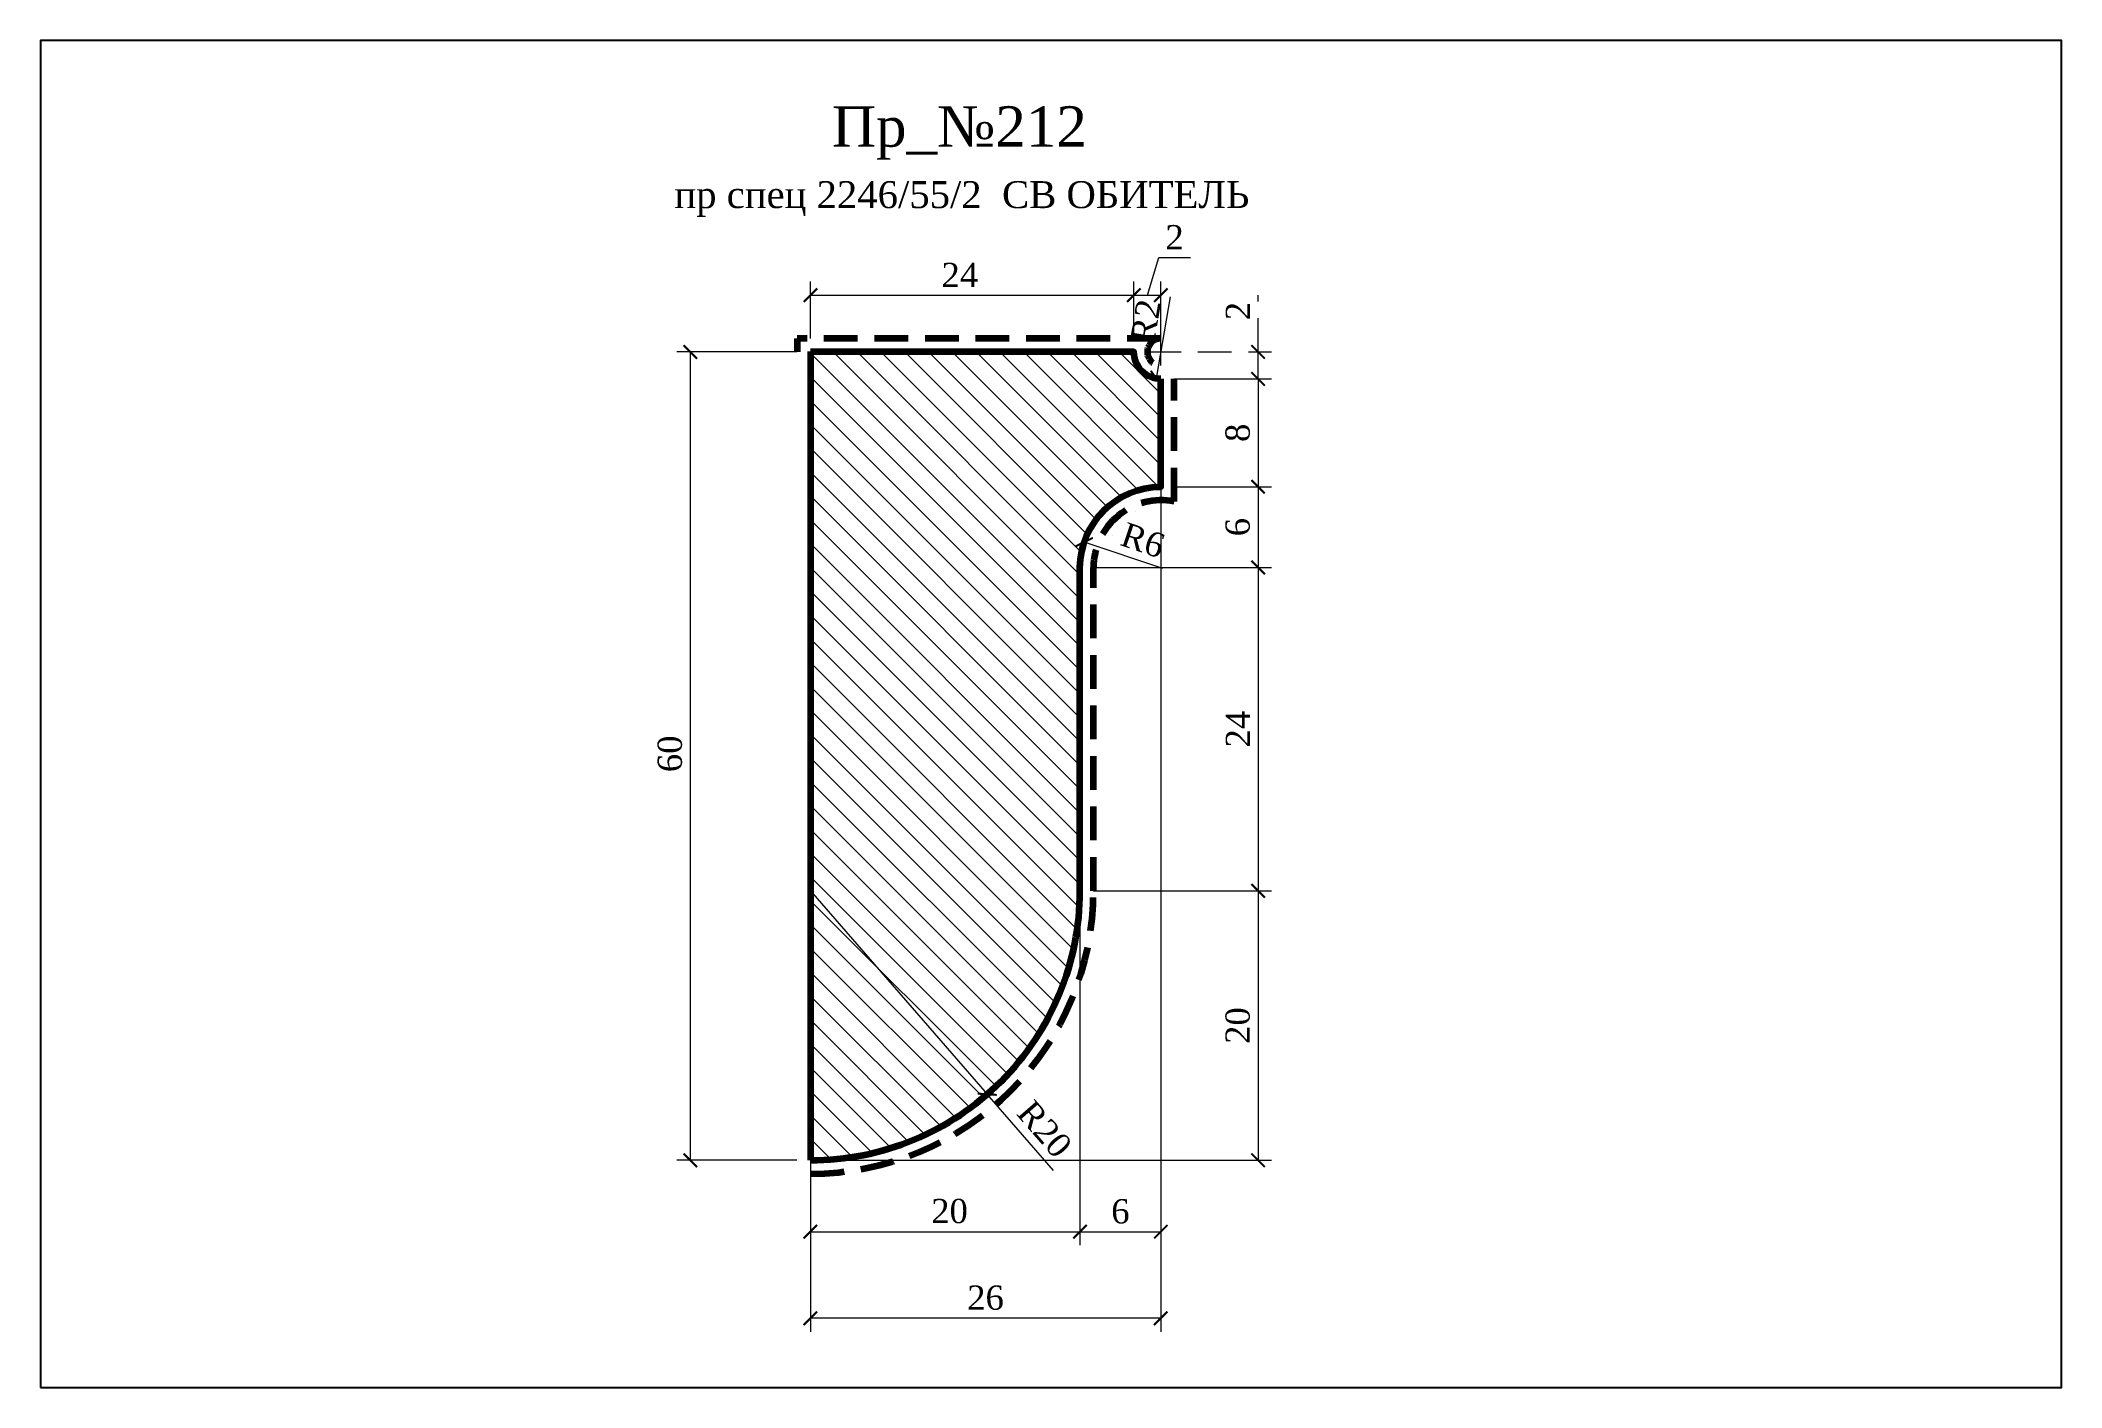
# Model space of a CAD drawing. Header units: millimetres. Extents: x 308660 to 308810, y -96284 to -96184.
import ezdxf

# ---------------------------------------------------------------- set-up
doc = ezdxf.new("R2010")
doc.units = ezdxf.units.MM
doc.header["$MEASUREMENT"] = 0
doc.linetypes.add('HIDDEN', pattern=[0.375, 0.25, -0.125])
doc.layers.add('Outside panel', color=7, linetype='Continuous', lineweight=18, true_color=0x7f5e57)
doc.layers.add('линия 15', color=7, linetype='Continuous', lineweight=15)
doc.layers.add('линия 50', color=1, linetype='Continuous', lineweight=140)
doc.styles.add('ELECT', font='times.ttf')
doc.styles.get("Standard").update_dxf_attribs({"font": 'times.ttf'})
doc.dimstyles.new('M_1', dxfattribs={"dimtxt": 1.8, "dimasz": 1, "dimexe": 1, "dimexo": 1, "dimgap": 0.6, "dimtad": 1, "dimdec": 0, "dimdsep": 46, "dimtxsty": 'Standard', "dimblk": 'ARCHTICK', "dimcen": -5, "dimclrd": 7, "dimclre": 7, "dimclrt": 7, "dimadec": 0, "dimazin": 0, "dimtfac": 1, "dimtdec": 0, "dimtmove": 0, "dimatfit": 3, "dimfxl": 1, "dimtolj": 1, "dimtzin": 0, "dimlwd": 5, "dimlwe": 5, "dimarcsym": 0})

# ---------------------------------------------------------------- blocks, each defined once
blk = doc.blocks.new('_ArchTick')
at = {"color": 0, "linetype": 'ByBlock', "const_width": 0.15}
blk.add_lwpolyline([(-0.5, -0.5), (0.5, 0.5)], dxfattribs=at)
blk = doc.blocks.new('*D14')
at = {"layer": 'Defpoints', "color": 0, "ltscale": 1000, "transparency": 16777216}
for p in [(308716.98, -96247.27), (308730.1, -96262.37)]:
    blk.add_point(p, dxfattribs=at)
at = {"layer": 'линия 15', "color": 7, "lineweight": 5, "ltscale": 1000, "transparency": 16777216}
for p in [(308716.98, -96247.27), (308735.01, -96268.03)]:
    blk.add_line(p, (308730.1, -96262.37), dxfattribs=at)
at = {"layer": 'линия 15', "color": 7, "lineweight": 5, "ltscale": 1000, "transparency": 16777216, "rotation": 130.9707555790563}
blk.add_blockref('_ArchTick', (308730.1, -96262.37), dxfattribs=at)
at = {"layer": 'линия 15', "color": 7, "ltscale": 1000, "transparency": 16777216, "insert": (308734.35, -96264.96), "char_height": 1.8, "attachment_point": 5, "rotation": 310.9708}
blk.add_mtext('\\A1;R20', dxfattribs=at)
blk = doc.blocks.new('*D13')
at = {"layer": 'Defpoints', "color": 0, "ltscale": 1000, "transparency": 16777216}
for p in [(308742.98, -96207.27), (308742.64, -96209.24)]:
    blk.add_point(p, dxfattribs=at)
at = {"layer": 'линия 15', "color": 7, "lineweight": 5, "ltscale": 1000, "transparency": 16777216}
blk.add_line((308743.68, -96203.18), (308742.64, -96209.24), dxfattribs=at)
at = {"layer": 'линия 15', "color": 7, "lineweight": 5, "ltscale": 1000, "transparency": 16777216, "rotation": 260.2680949604116}
blk.add_blockref('_ArchTick', (308742.64, -96209.24), dxfattribs=at)
at = {"layer": 'линия 15', "color": 7, "ltscale": 1000, "transparency": 16777216, "insert": (308741.85, -96204.97), "char_height": 1.8, "attachment_point": 5, "rotation": 80.2681}
blk.add_mtext('\\A1;R2', dxfattribs=at)
blk = doc.blocks.new('*D12')
at = {"layer": 'Defpoints', "color": 0, "ltscale": 1000, "transparency": 16777216}
for p in [(308737.3, -96221.38), (308743.03, -96223.32)]:
    blk.add_point(p, dxfattribs=at)
at = {"layer": 'линия 15', "color": 7, "lineweight": 5, "ltscale": 1000, "transparency": 16777216}
blk.add_line((308743.13, -96223.35), (308737.3, -96221.38), dxfattribs=at)
at = {"layer": 'линия 15', "color": 7, "lineweight": 5, "ltscale": 1000, "transparency": 16777216, "rotation": 161.2809903799974}
blk.add_blockref('_ArchTick', (308737.3, -96221.38), dxfattribs=at)
at = {"layer": 'линия 15', "color": 7, "ltscale": 1000, "transparency": 16777216, "insert": (308741.65, -96221.25), "char_height": 1.8, "attachment_point": 5, "rotation": 341.281}
blk.add_mtext('\\A1;R6', dxfattribs=at)
blk = doc.blocks.new('*D11')
at = {"layer": 'Defpoints', "color": 0, "ltscale": 1000, "transparency": 16777216}
for p in [(308716.97, -96207.27), (308708.06, -96267.27), (308716.97, -96267.27)]:
    blk.add_point(p, dxfattribs=at)
at = {"layer": 'линия 15', "color": 7, "lineweight": 5, "ltscale": 1000, "transparency": 16777216}
for p, q in [((308715.97, -96207.27), (308707.06, -96207.27)), ((308708.06, -96207.27), (308708.06, -96267.27)), ((308715.97, -96267.27), (308707.06, -96267.27))]:
    blk.add_line(p, q, dxfattribs=at)
for p, rotation in [((308708.06, -96207.27), 90), ((308708.06, -96267.27), 270)]:
    blk.add_blockref('_ArchTick', p, dxfattribs=dict(at, rotation=rotation))
at = {"layer": 'линия 15', "color": 7, "ltscale": 1000, "transparency": 16777216, "insert": (308706.55, -96237.1), "char_height": 1.8, "attachment_point": 5, "rotation": 90}
blk.add_mtext('\\A1;60', dxfattribs=at)
blk = doc.blocks.new('*D10')
at = {"layer": 'Defpoints', "color": 0, "ltscale": 1000, "transparency": 16777216}
for p in [(308742.98, -96203.05), (308740.98, -96207.27), (308742.98, -96209.27)]:
    blk.add_point(p, dxfattribs=at)
at = {"layer": 'линия 15', "color": 7, "lineweight": 5, "ltscale": 1000, "transparency": 16777216}
for p, q in [((308741.98, -96203.05), (308742.82, -96200.25)), ((308742.82, -96200.25), (308745.18, -96200.25)), ((308740.98, -96206.27), (308740.98, -96202.05)), ((308742.98, -96208.27), (308742.98, -96202.05)), ((308740.98, -96203.05), (308742.98, -96203.05))]:
    blk.add_line(p, q, dxfattribs=at)
at = {"layer": 'линия 15', "color": 7, "lineweight": 5, "ltscale": 1000, "transparency": 16777216, "rotation": 180}
blk.add_blockref('_ArchTick', (308740.98, -96203.05), dxfattribs=at)
at = {"layer": 'линия 15', "color": 7, "lineweight": 5, "ltscale": 1000, "transparency": 16777216}
blk.add_blockref('_ArchTick', (308742.98, -96203.05), dxfattribs=at)
at = {"layer": 'линия 15', "color": 7, "ltscale": 1000, "transparency": 16777216, "insert": (308744, -96198.75), "char_height": 1.8, "attachment_point": 5}
blk.add_mtext('\\A1;2', dxfattribs=at)
blk = doc.blocks.new('*D9')
at = {"layer": 'Defpoints', "color": 0, "ltscale": 1000, "transparency": 16777216}
for p in [(308740.98, -96203.05), (308716.98, -96207.27), (308740.98, -96207.27)]:
    blk.add_point(p, dxfattribs=at)
at = {"layer": 'линия 15', "color": 7, "lineweight": 5, "ltscale": 1000, "transparency": 16777216}
for p, q in [((308716.98, -96206.27), (308716.98, -96202.05)), ((308740.98, -96206.27), (308740.98, -96202.05)), ((308716.98, -96203.05), (308740.98, -96203.05))]:
    blk.add_line(p, q, dxfattribs=at)
at = {"layer": 'линия 15', "color": 7, "lineweight": 5, "ltscale": 1000, "transparency": 16777216, "rotation": 180}
blk.add_blockref('_ArchTick', (308716.98, -96203.05), dxfattribs=at)
at = {"layer": 'линия 15', "color": 7, "lineweight": 5, "ltscale": 1000, "transparency": 16777216}
blk.add_blockref('_ArchTick', (308740.98, -96203.05), dxfattribs=at)
at = {"layer": 'линия 15', "color": 7, "ltscale": 1000, "transparency": 16777216, "insert": (308728.06, -96201.55), "char_height": 1.8, "attachment_point": 5}
blk.add_mtext('\\A1;24', dxfattribs=at)
blk = doc.blocks.new('*D8')
at = {"layer": 'Defpoints', "color": 0, "ltscale": 1000, "transparency": 16777216}
for p in [(308736.98, -96247.27), (308716.97, -96267.27), (308750.2, -96267.27)]:
    blk.add_point(p, dxfattribs=at)
at = {"layer": 'линия 15', "color": 7, "lineweight": 5, "ltscale": 1000, "transparency": 16777216}
for p, q in [((308737.98, -96247.27), (308751.2, -96247.27)), ((308750.2, -96247.27), (308750.2, -96267.27)), ((308717.97, -96267.27), (308751.2, -96267.27))]:
    blk.add_line(p, q, dxfattribs=at)
for p, rotation in [((308750.2, -96247.27), 90), ((308750.2, -96267.27), 270)]:
    blk.add_blockref('_ArchTick', p, dxfattribs=dict(at, rotation=rotation))
at = {"layer": 'линия 15', "color": 7, "ltscale": 1000, "transparency": 16777216, "insert": (308748.69, -96257.27), "char_height": 1.8, "attachment_point": 5, "rotation": 90}
blk.add_mtext('\\A1;20', dxfattribs=at)
blk = doc.blocks.new('*D7')
at = {"layer": 'Defpoints', "color": 0, "ltscale": 1000, "transparency": 16777216}
for p in [(308736.98, -96223.27), (308736.98, -96247.27), (308750.2, -96247.27)]:
    blk.add_point(p, dxfattribs=at)
at = {"layer": 'линия 15', "color": 7, "lineweight": 5, "ltscale": 1000, "transparency": 16777216}
for p, q in [((308737.98, -96223.27), (308751.2, -96223.27)), ((308750.2, -96223.27), (308750.2, -96247.27)), ((308737.98, -96247.27), (308751.2, -96247.27))]:
    blk.add_line(p, q, dxfattribs=at)
for p, rotation in [((308750.2, -96223.27), 90), ((308750.2, -96247.27), 270)]:
    blk.add_blockref('_ArchTick', p, dxfattribs=dict(at, rotation=rotation))
at = {"layer": 'линия 15', "color": 7, "ltscale": 1000, "transparency": 16777216, "insert": (308748.7, -96235.27), "char_height": 1.8, "attachment_point": 5, "rotation": 90}
blk.add_mtext('\\A1;24', dxfattribs=at)
blk = doc.blocks.new('*D6')
at = {"layer": 'Defpoints', "color": 0, "ltscale": 1000, "transparency": 16777216}
for p in [(308742.97, -96217.27), (308736.98, -96223.27), (308750.2, -96223.27)]:
    blk.add_point(p, dxfattribs=at)
at = {"layer": 'линия 15', "color": 7, "lineweight": 5, "ltscale": 1000, "transparency": 16777216}
for p, q in [((308743.97, -96217.27), (308751.2, -96217.27)), ((308750.2, -96217.27), (308750.2, -96223.27)), ((308737.98, -96223.27), (308751.2, -96223.27))]:
    blk.add_line(p, q, dxfattribs=at)
for p, rotation in [((308750.2, -96217.27), 90), ((308750.2, -96223.27), 270)]:
    blk.add_blockref('_ArchTick', p, dxfattribs=dict(at, rotation=rotation))
at = {"layer": 'линия 15', "color": 7, "ltscale": 1000, "transparency": 16777216, "insert": (308748.69, -96220.27), "char_height": 1.8, "attachment_point": 5, "rotation": 90}
blk.add_mtext('\\A1;6', dxfattribs=at)
blk = doc.blocks.new('*D5')
at = {"layer": 'Defpoints', "color": 0, "ltscale": 1000, "transparency": 16777216}
for p in [(308742.98, -96209.27), (308742.97, -96217.27), (308750.2, -96217.27)]:
    blk.add_point(p, dxfattribs=at)
at = {"layer": 'линия 15', "color": 7, "lineweight": 5, "ltscale": 1000, "transparency": 16777216}
for p, q in [((308743.98, -96209.27), (308751.2, -96209.27)), ((308750.2, -96209.27), (308750.2, -96217.27)), ((308743.97, -96217.27), (308751.2, -96217.27))]:
    blk.add_line(p, q, dxfattribs=at)
for p, rotation in [((308750.2, -96209.27), 90), ((308750.2, -96217.27), 270)]:
    blk.add_blockref('_ArchTick', p, dxfattribs=dict(at, rotation=rotation))
at = {"layer": 'линия 15', "color": 7, "ltscale": 1000, "transparency": 16777216, "insert": (308748.69, -96213.27), "char_height": 1.8, "attachment_point": 5, "rotation": 90}
blk.add_mtext('\\A1;8', dxfattribs=at)
blk = doc.blocks.new('*D4')
at = {"layer": 'Defpoints', "color": 0, "linetype": 'HIDDEN', "ltscale": 10, "transparency": 16777216}
for p in [(308740.98, -96207.27), (308742.98, -96209.27), (308750.2, -96209.27)]:
    blk.add_point(p, dxfattribs=at)
at = {"layer": 'линия 50', "color": 7, "linetype": 'HIDDEN', "lineweight": 5, "ltscale": 10, "transparency": 16777216}
for p, q in [((308750.2, -96207.27), (308750.2, -96203.05)), ((308741.98, -96207.27), (308751.2, -96207.27)), ((308750.2, -96209.27), (308750.2, -96207.27)), ((308743.98, -96209.27), (308751.2, -96209.27))]:
    blk.add_line(p, q, dxfattribs=at)
for p, rotation in [((308750.2, -96207.27), 90), ((308750.2, -96209.27), 270)]:
    blk.add_blockref('_ArchTick', p, dxfattribs=dict(at, rotation=rotation))
at = {"layer": 'линия 50', "color": 7, "linetype": 'HIDDEN', "ltscale": 10, "transparency": 16777216, "insert": (308748.7, -96204.23), "char_height": 1.8, "attachment_point": 5, "rotation": 90}
blk.add_mtext('\\A1;2', dxfattribs=at)
blk = doc.blocks.new('*D2')
at = {"layer": 'Defpoints', "color": 0, "ltscale": 1000, "transparency": 16777216}
for p in [(308736.98, -96247.27), (308716.97, -96267.27), (308736.98, -96272.57)]:
    blk.add_point(p, dxfattribs=at)
at = {"layer": 'линия 15', "color": 7, "lineweight": 5, "ltscale": 1000, "transparency": 16777216}
for p, q in [((308736.98, -96248.27), (308736.98, -96273.57)), ((308716.97, -96268.27), (308716.97, -96273.57)), ((308716.97, -96272.57), (308736.98, -96272.57))]:
    blk.add_line(p, q, dxfattribs=at)
at = {"layer": 'линия 15', "color": 7, "lineweight": 5, "ltscale": 1000, "transparency": 16777216, "rotation": 180}
blk.add_blockref('_ArchTick', (308716.97, -96272.57), dxfattribs=at)
at = {"layer": 'линия 15', "color": 7, "lineweight": 5, "ltscale": 1000, "transparency": 16777216}
blk.add_blockref('_ArchTick', (308736.98, -96272.57), dxfattribs=at)
at = {"layer": 'линия 15', "color": 7, "ltscale": 1000, "transparency": 16777216, "insert": (308727.3, -96271.05), "char_height": 1.8, "attachment_point": 5}
blk.add_mtext('\\A1;20', dxfattribs=at)
blk = doc.blocks.new('*D1')
at = {"layer": 'Defpoints', "color": 0, "transparency": 16777216}
for p in [(308716.97, -96207.27), (308742.97, -96213.27), (308716.97, -96279)]:
    blk.add_point(p, dxfattribs=at)
at = {"layer": 'линия 50', "color": 7, "lineweight": 5, "transparency": 16777216}
for p, q in [((308716.97, -96208.27), (308716.97, -96280)), ((308742.97, -96214.27), (308742.97, -96280)), ((308742.97, -96279), (308716.97, -96279))]:
    blk.add_line(p, q, dxfattribs=at)
at = {"layer": 'линия 50', "color": 7, "lineweight": 5, "transparency": 16777216, "rotation": 180}
blk.add_blockref('_ArchTick', (308716.97, -96279), dxfattribs=at)
at = {"layer": 'линия 50', "color": 7, "lineweight": 5, "transparency": 16777216}
blk.add_blockref('_ArchTick', (308742.97, -96279), dxfattribs=at)
at = {"layer": 'линия 50', "color": 7, "transparency": 16777216, "insert": (308729.97, -96277.48), "char_height": 1.8, "attachment_point": 5}
blk.add_mtext('\\A1;26', dxfattribs=at)

msp = doc.modelspace()

# ---------------------------------------------------------------- hatches: boundary and pattern name
at = {"layer": 'Outside panel', "ltscale": 1000}
h = msp.add_hatch(dxfattribs=at)
h.set_pattern_fill('ANSI31', color=256, scale=10, angle=90)
h.set_pattern_definition([(135, (-2946.2276, 2913.6985), (-0.8838834765, -0.8838834765), [])])
edge = h.paths.add_edge_path()
edge.add_arc((308742.98, -96207.27), 2, 180, 270, ccw=False)
edge.add_line((308740.98, -96207.27), (308716.98, -96207.27))
edge.add_line((308716.98, -96207.27), (308716.98, -96267.27))
edge.add_arc((308716.98, -96247.27), 20, 270, 360)
edge.add_line((308736.98, -96247.27), (308736.98, -96223.27))
edge.add_arc((308743.03, -96223.32), 6.05, 450.4873, 539.5127, ccw=False)
edge.add_line((308742.98, -96217.27), (308742.98, -96209.27))

# ---------------------------------------------------------------- linework, layer by layer
at = {"color": 6, "ltscale": 1000}
msp.add_lwpolyline([(308659.83, -96284.14), (308809.83, -96284.14), (308809.83, -96184.14), (308659.83, -96184.14)], close=True, dxfattribs=at)
at = {"layer": 'линия 50', "color": 7}
msp.add_line((308716.97, -96207.27), (308716.99, -96267.27), dxfattribs=at)
at = {"layer": 'линия 50', "color": 1, "linetype": 'HIDDEN', "ltscale": 10, "true_color": 0xff0909}
for points in [[(308742.98, -96208.27, -0.997641), (308742.98, -96206.27), (308715.98, -96206.27), (308715.98, -96207.27)], [(308716.98, -96268.27, 0.414214), (308737.98, -96247.27), (308737.98, -96223.27, -0.467844), (308743.98, -96218.36), (308743.98, -96209.27)]]:
    msp.add_lwpolyline(points, format="xyb", dxfattribs=at)
at = {"layer": 'линия 50', "color": 7}
for points in [[(308742.98, -96209.27, -0.414214), (308740.98, -96207.27), (308716.98, -96207.27), (308716.98, -96207.27)], [(308716.98, -96267.27, 0.414214), (308736.98, -96247.27), (308736.98, -96223.27, -0.40924), (308742.98, -96217.27), (308742.98, -96209.27)]]:
    msp.add_lwpolyline(points, format="xyb", dxfattribs=at)

# ---------------------------------------------------------------- texts
at = {"color": 5, "ltscale": 1000, "style": 'ELECT'}
msp.add_text('Пр_№212', height=3, dxfattribs=at).set_placement((308718.57, -96192.03))
at = {"color": 7, "ltscale": 1000, "style": 'ELECT'}
msp.add_text('пр спец 2246/55/2  СВ ОБИТЕЛЬ ', height=2, dxfattribs=at).set_placement((308706.88, -96196.59))

# ---------------------------------------------------------------- dimensions: what is measured, and where the dimension line sits
at = {"layer": 'линия 15', "color": 1, "ltscale": 1000, "true_color": 0xff0909}
dim = msp.add_linear_dim(base=(308742.98, -96203.05), p1=(308740.98, -96207.27), p2=(308742.98, -96209.27), dimstyle='M_1', dxfattribs=at)
dim.commit()
dim.dimension.update_dxf_attribs({"geometry": '*D10', "text_midpoint": (308743.42, -96198.75)})
for base, p1, p2, picture, middle in [((308740.98, -96203.05), (308716.98, -96207.27), (308740.98, -96207.27), '*D9', (308728.06, -96203.05)), ((308736.98, -96272.57), (308716.97, -96267.27), (308736.98, -96247.27), '*D2', (308727.3, -96272.57))]:
    dim = msp.add_linear_dim(base=base, p1=p1, p2=p2, dimstyle='M_1', dxfattribs=at)
    dim.commit()
    dim.dimension.update_dxf_attribs({"geometry": picture, "text_midpoint": middle, "dimtype": 128})
for center, mpoint, picture, middle in [((308742.98, -96207.27), (308742.64, -96209.24), '*D13', (308743.33, -96205.23)), ((308743.03, -96223.32), (308737.3, -96221.38), '*D12', (308741.16, -96222.69))]:
    dim = msp.add_radius_dim(center=center, mpoint=mpoint, dimstyle='M_1', dxfattribs=at)
    dim.commit()
    dim.dimension.update_dxf_attribs({"geometry": picture, "text_midpoint": middle, "dimtype": 132})
dim = msp.add_linear_dim(base=(308708.06, -96267.27), p1=(308716.97, -96207.27), p2=(308716.97, -96267.27), angle=90, dimstyle='M_1', dxfattribs=at)
dim.commit()
dim.dimension.update_dxf_attribs({"geometry": '*D11', "text_midpoint": (308708.06, -96237.1), "dimtype": 128})
for base, p1, p2, picture, middle in [((308750.2, -96217.27), (308742.98, -96209.27), (308742.97, -96217.27), '*D5', (308748.69, -96213.27)), ((308750.2, -96223.27), (308742.97, -96217.27), (308736.98, -96223.27), '*D6', (308748.69, -96220.27)), ((308750.2, -96247.27), (308736.98, -96223.27), (308736.98, -96247.27), '*D7', (308748.7, -96235.27)), ((308750.2, -96267.27), (308736.98, -96247.27), (308716.97, -96267.27), '*D8', (308748.69, -96257.27))]:
    dim = msp.add_linear_dim(base=base, p1=p1, p2=p2, angle=90, dimstyle='M_1', dxfattribs=at)
    dim.commit()
    dim.dimension.update_dxf_attribs({"geometry": picture, "text_midpoint": middle})
msp.add_linear_dim(base=(308742.98, -96272.57), p1=(308736.98, -96247.27), p2=(308742.98, -96217.27), dimstyle='M_1', dxfattribs=at).render()
dim = msp.add_radius_dim(center=(308716.98, -96247.27), mpoint=(308730.1, -96262.37), dimstyle='M_1', dxfattribs=at)
dim.commit()
dim.dimension.update_dxf_attribs({"geometry": '*D14', "text_midpoint": (308734.35, -96264.96)})
at = {"layer": 'линия 50', "color": 1, "linetype": 'HIDDEN', "ltscale": 10, "true_color": 0xff0909}
dim = msp.add_linear_dim(base=(308750.2, -96209.27), p1=(308740.98, -96207.27), p2=(308742.98, -96209.27), angle=90, dimstyle='M_1', dxfattribs=at)
dim.commit()
dim.dimension.update_dxf_attribs({"geometry": '*D4', "text_midpoint": (308750.2, -96204.23), "dimtype": 128})
at = {"layer": 'линия 50', "color": 7}
dim = msp.add_linear_dim(base=(308716.97, -96279), p1=(308742.97, -96213.27), p2=(308716.97, -96207.27), angle=180, dimstyle='M_1', dxfattribs=at)
dim.commit()
dim.dimension.update_dxf_attribs({"geometry": '*D1', "text_midpoint": (308729.97, -96277.48)})

doc.saveas('drawing.dxf')
